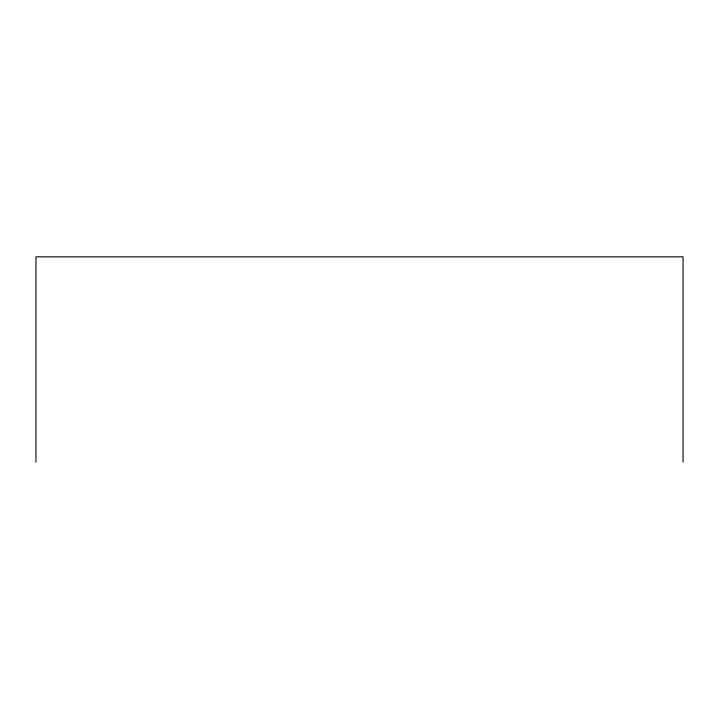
<?xml version="1.0" encoding="UTF-8"?>
<svg xmlns="http://www.w3.org/2000/svg" width="719" height="719" viewBox="0 0 719 719"><rect width="100%" height="100%" fill="white"/><g stroke="black" fill="none" stroke-linecap="round" stroke-linejoin="round"><path stroke-width="1.08" d="M683.05 462.155L683.05 256.845L35.95 256.845L35.95 462.155"/></g></svg>
